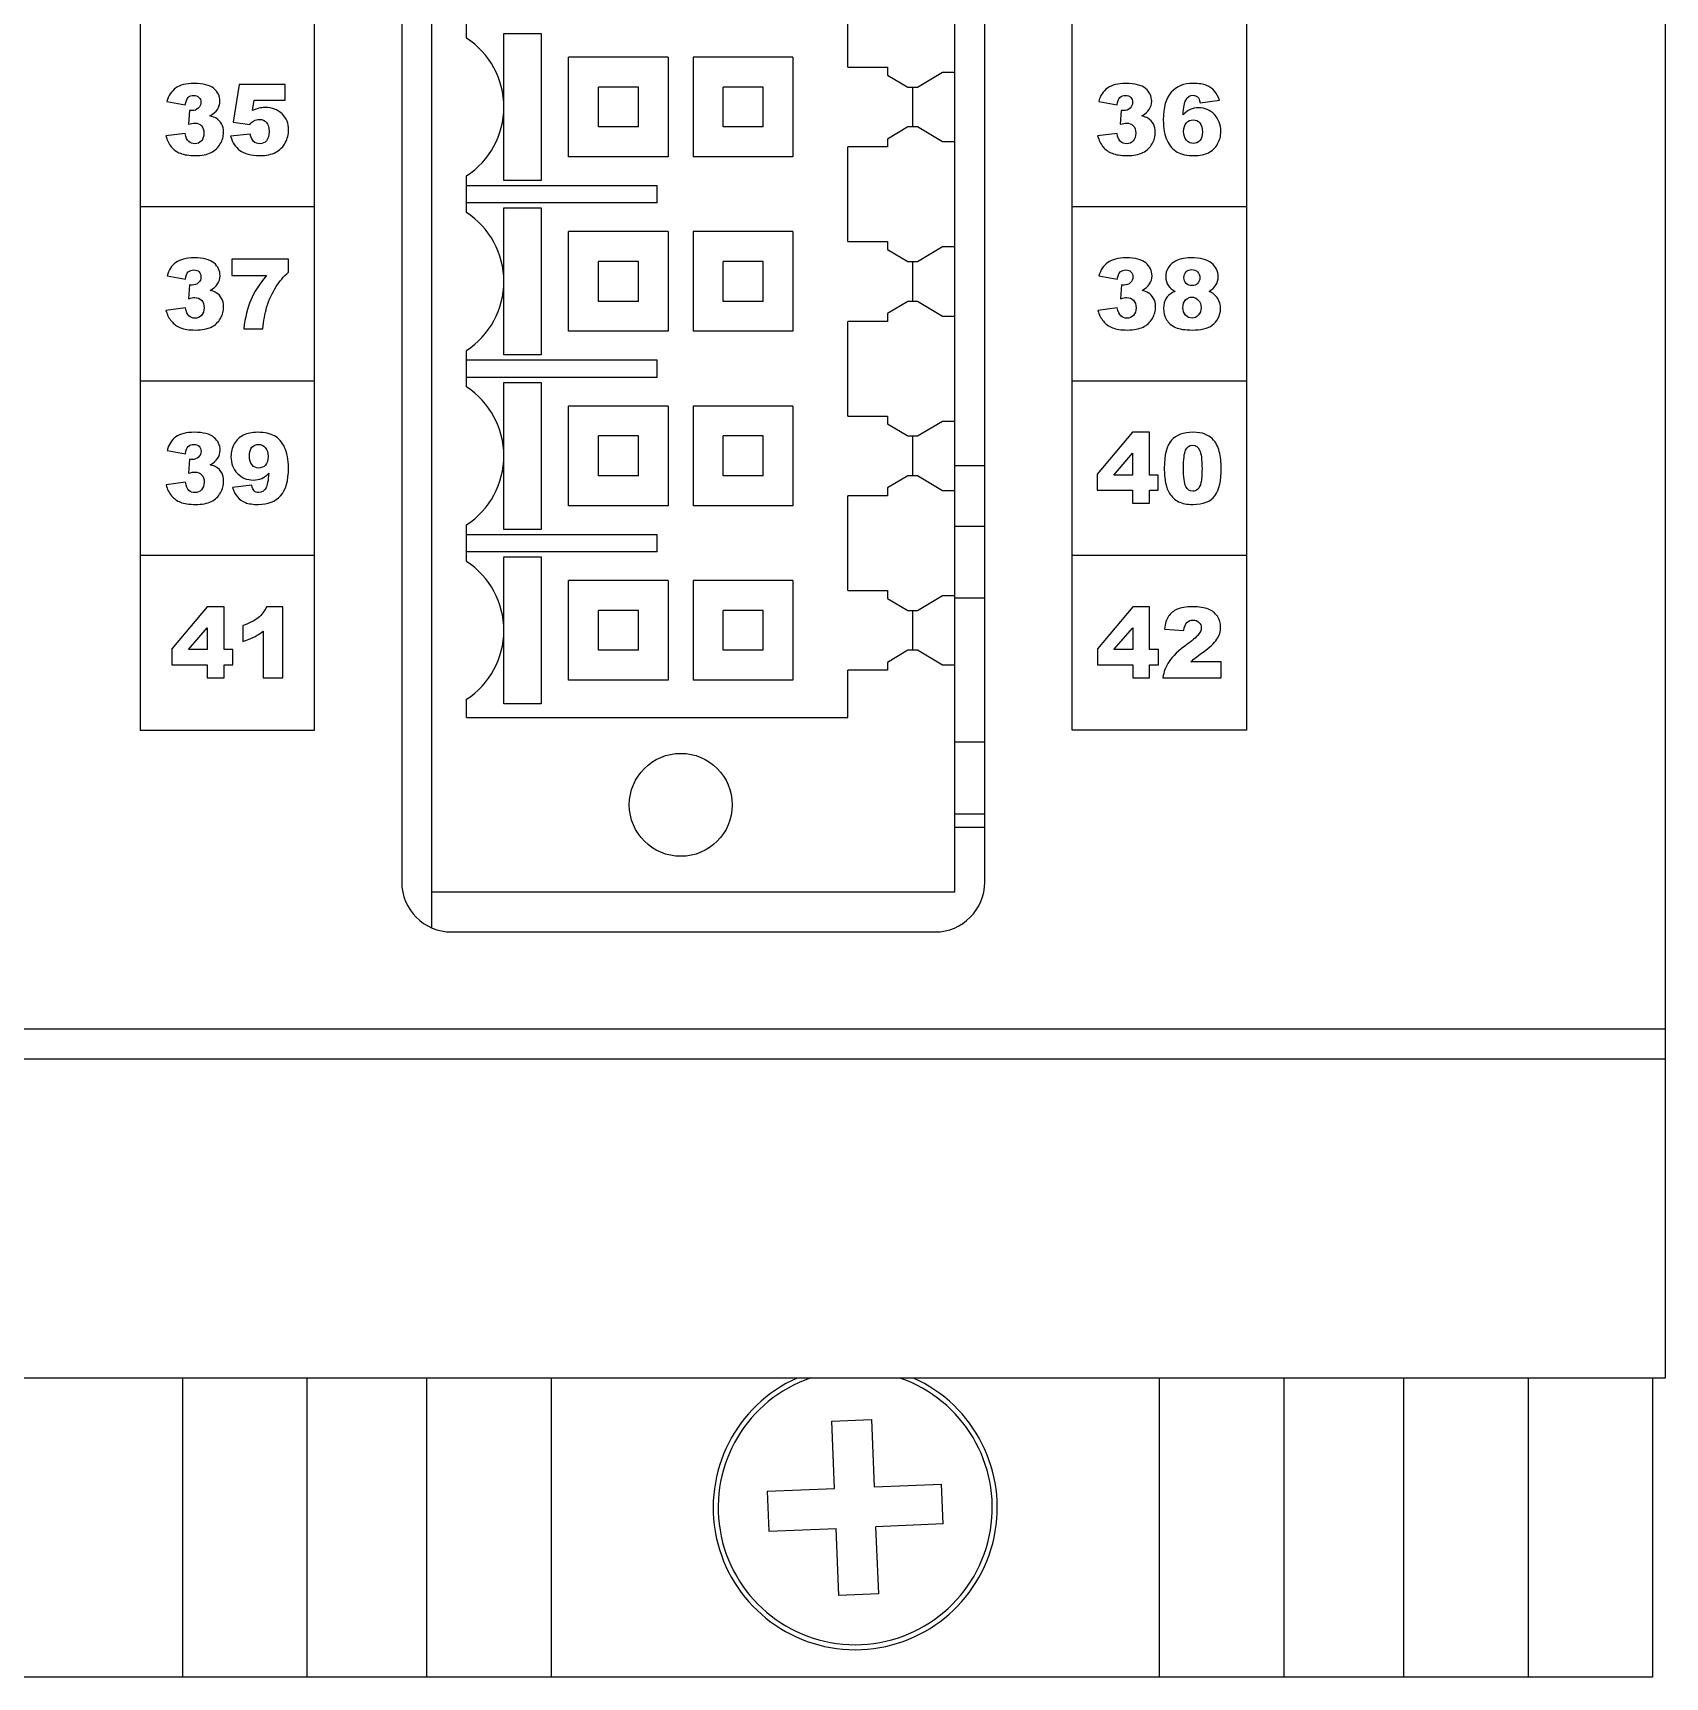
# Model space of a CAD drawing. Header units: millimetres. Extents: x 105 to 171, y 33 to 163.
# Drawn here: x 138.22 to 170.97, y 32.61 to 65.6 of the extents above; entities that cross this region are included whole.
import ezdxf

# ---------------------------------------------------------------- set-up
doc = ezdxf.new("R2010")
doc.units = ezdxf.units.MM
doc.header["$LTSCALE"] = 16.335
doc.layers.get('0').update_dxf_attribs({"linetype": 'CONTINUOUS'})

msp = doc.modelspace()

# ---------------------------------------------------------------- linework, layer by layer
at = {"linetype": 'Continuous'}
for p, q in [((146.219, 128.861), (146.219, 48.361)), ((156.719, 48.361), (156.719, 128.861)), ((145.619, 128.161), (145.619, 48.561)), ((157.319, 48.561), (157.319, 128.161)), ((140.369, 125.111), (140.369, 51.611)), ((143.869, 51.611), (143.869, 125.111)), ((159.069, 51.611), (159.069, 125.111)), ((162.569, 125.111), (162.569, 51.611)), ((170.969, 124.511), (170.969, 38.611)), ((154.569, 64.911), (154.569, 66.811)), ((146.919, 65.494), (146.919, 66.228)), ((147.669, 65.586), (148.421, 65.586)), ((147.669, 64.115), (147.669, 65.586)), ((148.421, 65.586), (148.421, 62.636)), ((150.969, 65.111), (148.969, 65.111)), ((148.969, 63.111), (148.969, 65.111)), ((150.969, 65.111), (150.969, 63.111)), ((153.469, 65.111), (151.469, 65.111)), ((151.469, 65.111), (151.469, 63.111)), ((153.469, 65.111), (153.469, 63.111)), ((154.569, 64.911), (155.37, 64.911)), ((155.37, 64.911), (155.369, 64.753)), ((155.369, 64.753), (155.772, 64.511)), ((155.969, 64.511), (156.469, 64.811)), ((156.469, 64.811), (156.719, 64.811)), ((142.361, 64.561), (142.238, 63.808)), ((143.284, 64.561), (142.361, 64.561)), ((143.284, 64.25), (143.284, 64.561)), ((150.369, 64.511), (149.569, 64.511)), ((149.569, 63.711), (149.569, 64.511)), ((150.369, 63.711), (150.369, 64.511)), ((152.869, 64.511), (152.069, 64.511)), ((152.069, 63.711), (152.069, 64.511)), ((152.869, 63.711), (152.869, 64.511)), ((155.772, 64.511), (155.969, 64.511)), ((155.869, 64.511), (155.869, 63.711)), ((140.908, 64.222), (141.276, 64.156)), ((141.36, 64.043), (141.34, 63.765)), ((142.625, 64.04), (142.659, 64.25)), ((142.659, 64.25), (143.284, 64.25)), ((147.669, 62.636), (147.669, 64.107)), ((159.604, 64.222), (159.972, 64.156)), ((160.056, 64.043), (160.036, 63.765)), ((161.639, 64.198), (162.025, 64.246)), ((142.238, 63.808), (142.569, 63.76)), ((150.369, 63.711), (149.569, 63.711)), ((152.869, 63.711), (152.069, 63.711)), ((155.772, 63.711), (155.369, 63.468)), ((155.969, 63.711), (155.772, 63.711)), ((156.469, 63.41), (155.969, 63.711)), ((141.276, 63.582), (140.887, 63.53)), ((142.58, 63.567), (142.187, 63.524)), ((155.369, 63.468), (155.37, 63.311)), ((156.719, 63.41), (156.469, 63.41)), ((159.972, 63.582), (159.583, 63.53)), ((150.969, 63.111), (148.969, 63.111)), ((153.469, 63.111), (151.469, 63.111)), ((155.37, 63.311), (154.569, 63.311)), ((154.569, 61.411), (154.569, 63.311)), ((146.919, 61.994), (146.919, 62.728)), ((146.919, 62.536), (150.744, 62.536)), ((148.421, 62.636), (147.669, 62.636)), ((150.744, 62.186), (150.744, 62.536)), ((143.869, 62.111), (140.369, 62.111)), ((150.744, 62.186), (146.919, 62.186)), ((147.669, 62.086), (148.421, 62.086)), ((147.669, 60.615), (147.669, 62.086)), ((148.421, 62.086), (148.421, 59.136)), ((162.569, 62.111), (159.069, 62.111)), ((150.969, 61.611), (148.969, 61.611)), ((148.969, 59.611), (148.969, 61.611)), ((150.969, 61.611), (150.969, 59.611)), ((153.469, 61.611), (151.469, 61.611)), ((151.469, 61.611), (151.469, 59.611)), ((153.469, 61.611), (153.469, 59.611)), ((154.569, 61.411), (155.37, 61.411)), ((155.37, 61.411), (155.369, 61.253)), ((143.348, 61.061), (142.213, 61.061)), ((142.213, 61.061), (142.213, 60.732)), ((143.348, 60.798), (143.348, 61.061)), ((155.369, 61.253), (155.772, 61.011)), ((155.969, 61.011), (156.469, 61.311)), ((156.469, 61.311), (156.719, 61.311)), ((140.911, 60.722), (141.279, 60.656)), ((142.213, 60.732), (142.904, 60.732)), ((150.369, 61.011), (149.569, 61.011)), ((149.569, 60.211), (149.569, 61.011)), ((150.369, 60.211), (150.369, 61.011)), ((152.869, 61.011), (152.069, 61.011)), ((152.069, 60.211), (152.069, 61.011)), ((152.869, 60.211), (152.869, 61.011)), ((155.772, 61.011), (155.969, 61.011)), ((155.869, 61.011), (155.869, 60.211)), ((159.61, 60.722), (159.978, 60.656)), ((141.363, 60.543), (141.343, 60.265)), ((147.669, 59.136), (147.669, 60.607)), ((160.062, 60.543), (160.042, 60.265)), ((141.279, 60.082), (140.89, 60.03)), ((150.369, 60.211), (149.569, 60.211)), ((152.869, 60.211), (152.069, 60.211)), ((155.772, 60.211), (155.369, 59.968)), ((155.969, 60.211), (155.772, 60.211)), ((156.469, 59.91), (155.969, 60.211)), ((159.978, 60.082), (159.589, 60.03)), ((155.37, 59.811), (154.569, 59.811)), ((154.569, 57.911), (154.569, 59.811)), ((155.369, 59.968), (155.37, 59.811)), ((156.719, 59.91), (156.469, 59.91)), ((142.449, 59.661), (142.836, 59.661)), ((150.969, 59.611), (148.969, 59.611)), ((153.469, 59.611), (151.469, 59.611)), ((146.919, 58.494), (146.919, 59.228)), ((148.421, 59.136), (147.669, 59.136)), ((146.919, 59.036), (150.744, 59.036)), ((150.744, 58.686), (150.744, 59.036)), ((143.869, 58.611), (140.369, 58.611)), ((150.744, 58.686), (146.919, 58.686)), ((147.669, 58.586), (148.421, 58.586)), ((147.669, 57.115), (147.669, 58.586)), ((148.421, 58.586), (148.421, 55.636)), ((162.569, 58.611), (159.069, 58.611)), ((150.969, 58.111), (148.969, 58.111)), ((148.969, 56.111), (148.969, 58.111)), ((150.969, 58.111), (150.969, 56.111)), ((153.469, 58.111), (151.469, 58.111)), ((151.469, 58.111), (151.469, 56.111)), ((153.469, 58.111), (153.469, 56.111)), ((154.569, 57.911), (155.37, 57.911)), ((155.37, 57.911), (155.369, 57.753)), ((155.369, 57.753), (155.772, 57.511)), ((155.969, 57.511), (156.469, 57.811)), ((156.469, 57.811), (156.719, 57.811)), ((150.369, 57.511), (149.569, 57.511)), ((149.569, 56.711), (149.569, 57.511)), ((150.369, 56.711), (150.369, 57.511)), ((152.869, 57.511), (152.069, 57.511)), ((152.069, 56.711), (152.069, 57.511)), ((152.869, 56.711), (152.869, 57.511)), ((155.772, 57.511), (155.969, 57.511)), ((155.869, 57.511), (155.869, 56.711)), ((160.283, 57.585), (159.575, 56.742)), ((160.623, 57.585), (160.283, 57.585)), ((160.623, 56.724), (160.623, 57.585)), ((140.912, 57.222), (141.279, 57.156)), ((147.669, 55.636), (147.669, 57.107)), ((159.908, 56.724), (160.283, 57.164)), ((160.283, 57.164), (160.283, 56.724)), ((141.363, 57.043), (141.343, 56.765)), ((157.319, 56.911), (156.719, 56.911)), ((159.575, 56.742), (159.575, 56.422)), ((141.279, 56.582), (140.891, 56.53)), ((142.611, 56.524), (142.224, 56.475)), ((150.369, 56.711), (149.569, 56.711)), ((152.869, 56.711), (152.069, 56.711)), ((155.772, 56.711), (155.369, 56.468)), ((155.369, 56.468), (155.37, 56.311)), ((155.969, 56.711), (155.772, 56.711)), ((156.469, 56.41), (155.969, 56.711)), ((156.719, 56.41), (156.469, 56.41)), ((159.575, 56.422), (160.283, 56.422)), ((160.283, 56.724), (159.908, 56.724)), ((160.283, 56.422), (160.283, 56.161)), ((160.798, 56.724), (160.623, 56.724)), ((160.623, 56.422), (160.798, 56.422)), ((160.623, 56.161), (160.623, 56.422)), ((160.798, 56.422), (160.798, 56.724)), ((150.969, 56.111), (148.969, 56.111)), ((153.469, 56.111), (151.469, 56.111)), ((155.37, 56.311), (154.569, 56.311)), ((154.569, 54.411), (154.569, 56.311)), ((160.283, 56.161), (160.623, 56.161)), ((146.919, 54.994), (146.919, 55.728)), ((146.919, 55.536), (150.744, 55.536)), ((148.421, 55.636), (147.669, 55.636)), ((150.744, 55.186), (150.744, 55.536)), ((157.319, 55.697), (156.719, 55.697)), ((143.869, 55.111), (140.369, 55.111)), ((150.744, 55.186), (146.919, 55.186)), ((162.569, 55.111), (159.069, 55.111)), ((147.669, 55.086), (148.421, 55.086)), ((147.669, 53.615), (147.669, 55.086)), ((148.421, 55.086), (148.421, 52.136)), ((150.969, 54.611), (148.969, 54.611)), ((148.969, 52.611), (148.969, 54.611)), ((150.969, 54.611), (150.969, 52.611)), ((153.469, 54.611), (151.469, 54.611)), ((151.469, 54.611), (151.469, 52.611)), ((153.469, 54.611), (153.469, 52.611)), ((154.569, 54.411), (155.37, 54.411)), ((155.37, 54.411), (155.369, 54.253)), ((155.369, 54.253), (155.772, 54.011)), ((155.969, 54.011), (156.469, 54.311)), ((156.469, 54.311), (156.719, 54.311)), ((157.319, 54.254), (156.719, 54.254)), ((141.715, 54.085), (141.006, 53.242)), ((142.054, 54.085), (141.715, 54.085)), ((142.054, 53.224), (142.054, 54.085)), ((143.232, 54.085), (142.91, 54.085)), ((143.232, 52.661), (143.232, 54.085)), ((150.369, 54.011), (149.569, 54.011)), ((149.569, 53.211), (149.569, 54.011)), ((150.369, 53.211), (150.369, 54.011)), ((152.869, 54.011), (152.069, 54.011)), ((152.069, 53.211), (152.069, 54.011)), ((152.869, 53.211), (152.869, 54.011)), ((155.772, 54.011), (155.969, 54.011)), ((155.869, 54.011), (155.869, 53.211)), ((160.286, 54.085), (159.578, 53.242)), ((160.625, 54.085), (160.286, 54.085)), ((160.625, 53.224), (160.625, 54.085)), ((141.339, 53.224), (141.715, 53.664)), ((141.715, 53.664), (141.715, 53.224)), ((142.43, 53.709), (142.43, 53.39)), ((142.839, 53.594), (142.839, 52.661)), ((147.669, 52.136), (147.669, 53.607)), ((159.911, 53.224), (160.286, 53.664)), ((160.286, 53.664), (160.286, 53.224)), ((160.922, 53.638), (161.312, 53.606)), ((141.006, 53.242), (141.006, 52.922)), ((141.715, 53.224), (141.339, 53.224)), ((142.23, 53.224), (142.054, 53.224)), ((142.23, 52.922), (142.23, 53.224)), ((150.369, 53.211), (149.569, 53.211)), ((152.869, 53.211), (152.069, 53.211)), ((155.772, 53.211), (155.369, 52.968)), ((155.969, 53.211), (155.772, 53.211)), ((156.469, 52.91), (155.969, 53.211)), ((159.578, 53.242), (159.578, 52.922)), ((160.286, 53.224), (159.911, 53.224)), ((160.801, 53.224), (160.625, 53.224)), ((160.801, 52.922), (160.801, 53.224)), ((141.006, 52.922), (141.715, 52.922)), ((141.715, 52.922), (141.715, 52.661)), ((142.054, 52.922), (142.23, 52.922)), ((142.054, 52.661), (142.054, 52.922)), ((155.37, 52.811), (154.569, 52.811)), ((154.569, 51.861), (154.569, 52.811)), ((155.369, 52.968), (155.37, 52.811)), ((156.719, 52.91), (156.469, 52.91)), ((159.578, 52.922), (160.286, 52.922)), ((160.286, 52.922), (160.286, 52.661)), ((160.625, 52.922), (160.801, 52.922)), ((160.625, 52.661), (160.625, 52.922)), ((162.061, 52.978), (161.453, 52.978)), ((162.061, 52.661), (162.061, 52.978)), ((141.715, 52.661), (142.054, 52.661)), ((142.839, 52.661), (143.232, 52.661)), ((150.969, 52.611), (148.969, 52.611)), ((153.469, 52.611), (151.469, 52.611)), ((160.286, 52.661), (160.625, 52.661)), ((160.894, 52.661), (162.061, 52.661)), ((146.919, 51.861), (146.919, 52.228)), ((148.421, 52.136), (147.669, 52.136)), ((146.919, 51.861), (154.569, 51.861)), ((140.369, 51.611), (143.869, 51.611)), ((162.569, 51.611), (159.069, 51.611)), ((157.319, 51.367), (156.719, 51.367)), ((157.319, 49.924), (156.719, 49.924)), ((157.319, 49.654), (156.719, 49.654)), ((156.719, 48.361), (146.219, 48.361)), ((146.219, 48.361), (146.219, 47.645)), ((146.619, 47.561), (156.319, 47.561)), ((170.969, 45.611), (105.469, 45.611)), ((170.969, 45.011), (105.469, 45.011)), ((170.969, 38.611), (105.469, 38.611)), ((141.219, 38.611), (141.219, 32.611)), ((143.719, 38.611), (143.719, 32.611)), ((146.119, 38.611), (146.119, 32.611)), ((148.619, 38.611), (148.619, 32.611)), ((160.819, 38.611), (160.819, 32.611)), ((163.319, 38.611), (163.319, 32.611)), ((165.719, 38.611), (165.719, 32.611)), ((168.219, 38.611), (168.219, 32.611)), ((170.719, 38.611), (170.719, 32.611)), ((154.247, 37.743), (155.046, 37.776)), ((154.303, 36.394), (154.247, 37.743)), ((155.046, 37.776), (155.102, 36.427)), ((152.954, 36.338), (154.303, 36.394)), ((152.954, 36.338), (152.987, 35.539)), ((155.102, 36.427), (156.451, 36.483)), ((156.484, 35.683), (156.451, 36.483)), ((156.484, 35.683), (155.135, 35.628)), ((155.191, 34.279), (155.135, 35.628)), ((152.987, 35.539), (154.336, 35.594)), ((154.392, 34.246), (154.336, 35.594)), ((155.191, 34.279), (154.392, 34.246)), ((170.719, 32.611), (105.719, 32.611))]:
    msp.add_line(p, q, dxfattribs=at)
msp.add_circle((151.219, 50.111), 1.033, dxfattribs=at)
for centre, radius, start, end in [((146.019, 64.111), 1.65, 303.0557, 56.9443), ((146.019, 60.611), 1.65, 303.0557, 56.9443), ((161.485, 60.708), 1.071, 270.0061, 282.0044), ((146.019, 57.111), 1.65, 303.0557, 56.9443), ((146.019, 53.611), 1.65, 303.0557, 56.9443), ((146.619, 48.561), 1, 180, 270), ((156.319, 48.561), 1, 270, 360), ((154.719, 36.011), 2.85, 114.1775, 65.8225), ((154.719, 36.011), 2.75, 108.9543, 71.0126)]:
    msp.add_arc(centre, radius, start, end, dxfattribs=at)
for points in [[(141.084, 64.491), (140.997, 64.428), (140.939, 64.338), (140.908, 64.222)], [(141.454, 64.585), (141.294, 64.585), (141.171, 64.553), (141.084, 64.491)], [(141.334, 64.301), (141.363, 64.329), (141.4, 64.343), (141.446, 64.343)], [(141.446, 64.343), (141.49, 64.343), (141.525, 64.33), (141.551, 64.304)], [(141.849, 64.482), (141.768, 64.55), (141.636, 64.585), (141.454, 64.585)], [(141.972, 64.225), (141.972, 64.329), (141.931, 64.414), (141.849, 64.482)], [(159.78, 64.491), (159.693, 64.428), (159.635, 64.338), (159.604, 64.222)], [(160.15, 64.585), (159.99, 64.585), (159.867, 64.553), (159.78, 64.491)], [(160.03, 64.301), (160.059, 64.329), (160.096, 64.343), (160.142, 64.343)], [(160.142, 64.343), (160.186, 64.343), (160.221, 64.33), (160.247, 64.304)], [(160.546, 64.482), (160.464, 64.55), (160.332, 64.585), (160.15, 64.585)], [(160.668, 64.225), (160.668, 64.329), (160.627, 64.414), (160.546, 64.482)], [(161.061, 64.408), (160.954, 64.29), (160.901, 64.105), (160.901, 63.853)], [(161.503, 64.585), (161.314, 64.585), (161.167, 64.525), (161.061, 64.408)], [(161.352, 64.251), (161.386, 64.313), (161.436, 64.346), (161.499, 64.346)], [(161.499, 64.346), (161.534, 64.346), (161.563, 64.334), (161.587, 64.312)], [(161.767, 64.545), (161.702, 64.571), (161.614, 64.585), (161.503, 64.585)], [(161.928, 64.432), (161.885, 64.482), (161.832, 64.52), (161.767, 64.545)], [(162.025, 64.246), (162.002, 64.32), (161.97, 64.383), (161.928, 64.432)], [(141.276, 64.156), (141.286, 64.225), (141.306, 64.273), (141.334, 64.301)], [(141.411, 64.038), (141.398, 64.038), (141.381, 64.039), (141.36, 64.043)], [(141.538, 64.087), (141.503, 64.055), (141.461, 64.038), (141.411, 64.038)], [(141.589, 64.203), (141.589, 64.158), (141.572, 64.119), (141.538, 64.087)], [(141.551, 64.304), (141.576, 64.279), (141.589, 64.245), (141.589, 64.203)], [(141.773, 63.932), (141.839, 63.969), (141.889, 64.012), (141.922, 64.061)], [(141.922, 64.061), (141.955, 64.11), (141.972, 64.164), (141.972, 64.225)], [(142.753, 64.086), (142.711, 64.076), (142.668, 64.06), (142.625, 64.04)], [(142.879, 64.101), (142.837, 64.101), (142.795, 64.096), (142.753, 64.086)], [(143.22, 63.974), (143.132, 64.058), (143.019, 64.101), (142.879, 64.101)], [(159.972, 64.156), (159.982, 64.225), (160.002, 64.273), (160.03, 64.301)], [(160.107, 64.038), (160.094, 64.038), (160.077, 64.039), (160.056, 64.043)], [(160.234, 64.087), (160.199, 64.055), (160.157, 64.038), (160.107, 64.038)], [(160.285, 64.203), (160.285, 64.158), (160.268, 64.119), (160.234, 64.087)], [(160.247, 64.304), (160.272, 64.279), (160.285, 64.245), (160.285, 64.203)], [(160.469, 63.932), (160.536, 63.969), (160.585, 64.012), (160.619, 64.061)], [(160.619, 64.061), (160.651, 64.11), (160.668, 64.164), (160.668, 64.225)], [(161.296, 63.956), (161.307, 64.106), (161.326, 64.204), (161.352, 64.251)], [(161.439, 64.06), (161.389, 64.037), (161.342, 64.003), (161.296, 63.956)], [(161.609, 64.095), (161.544, 64.095), (161.488, 64.083), (161.439, 64.06)], [(161.587, 64.312), (161.611, 64.289), (161.628, 64.251), (161.639, 64.198)], [(161.925, 63.961), (161.839, 64.05), (161.733, 64.095), (161.609, 64.095)], [(141.34, 63.765), (141.393, 63.78), (141.435, 63.788), (141.466, 63.788)], [(141.466, 63.788), (141.523, 63.788), (141.568, 63.77), (141.601, 63.734)], [(141.601, 63.734), (141.635, 63.698), (141.652, 63.649), (141.652, 63.584)], [(141.897, 63.885), (141.868, 63.903), (141.826, 63.919), (141.773, 63.932)], [(142.005, 63.772), (141.979, 63.819), (141.943, 63.857), (141.897, 63.885)], [(142.044, 63.605), (142.044, 63.67), (142.03, 63.725), (142.005, 63.772)], [(142.569, 63.76), (142.6, 63.795), (142.628, 63.82), (142.655, 63.833)], [(142.655, 63.833), (142.689, 63.851), (142.726, 63.861), (142.764, 63.861)], [(142.764, 63.861), (142.823, 63.861), (142.87, 63.841), (142.906, 63.802)], [(142.906, 63.802), (142.941, 63.763), (142.96, 63.702), (142.96, 63.619)], [(143.351, 63.654), (143.351, 63.782), (143.307, 63.889), (143.22, 63.974)], [(160.036, 63.765), (160.09, 63.78), (160.132, 63.788), (160.162, 63.788)], [(160.162, 63.788), (160.22, 63.788), (160.264, 63.77), (160.298, 63.734)], [(160.298, 63.734), (160.331, 63.698), (160.348, 63.649), (160.348, 63.584)], [(160.593, 63.885), (160.564, 63.903), (160.522, 63.919), (160.469, 63.932)], [(160.701, 63.772), (160.675, 63.819), (160.639, 63.857), (160.593, 63.885)], [(160.74, 63.605), (160.74, 63.67), (160.727, 63.725), (160.701, 63.772)], [(160.901, 63.853), (160.901, 63.68), (160.926, 63.542), (160.977, 63.437)], [(161.309, 63.622), (161.309, 63.696), (161.327, 63.754), (161.364, 63.794)], [(161.364, 63.794), (161.4, 63.834), (161.446, 63.854), (161.5, 63.854)], [(161.5, 63.854), (161.553, 63.854), (161.597, 63.833), (161.632, 63.792)], [(161.632, 63.792), (161.668, 63.75), (161.686, 63.69), (161.686, 63.611)], [(162.055, 63.622), (162.055, 63.759), (162.011, 63.871), (161.925, 63.961)], [(140.887, 63.53), (140.912, 63.442), (140.948, 63.37), (140.996, 63.313)], [(141.347, 63.419), (141.314, 63.449), (141.291, 63.504), (141.276, 63.582)], [(141.47, 63.374), (141.42, 63.374), (141.379, 63.388), (141.347, 63.419)], [(141.6, 63.431), (141.565, 63.393), (141.521, 63.374), (141.47, 63.374)], [(141.652, 63.584), (141.652, 63.52), (141.634, 63.469), (141.6, 63.431)], [(141.795, 63.197), (141.876, 63.237), (141.937, 63.295), (141.979, 63.37)], [(141.979, 63.37), (142.022, 63.444), (142.044, 63.523), (142.044, 63.605)], [(142.187, 63.524), (142.206, 63.458), (142.23, 63.403), (142.259, 63.359)], [(142.259, 63.359), (142.287, 63.315), (142.325, 63.275), (142.37, 63.241)], [(142.647, 63.422), (142.612, 63.455), (142.59, 63.504), (142.58, 63.567)], [(142.772, 63.374), (142.724, 63.374), (142.682, 63.39), (142.647, 63.422)], [(142.906, 63.435), (142.871, 63.394), (142.826, 63.374), (142.772, 63.374)], [(142.96, 63.619), (142.96, 63.537), (142.941, 63.476), (142.906, 63.435)], [(143.092, 63.203), (143.174, 63.247), (143.238, 63.31), (143.284, 63.394)], [(143.284, 63.394), (143.328, 63.477), (143.351, 63.564), (143.351, 63.654)], [(159.583, 63.53), (159.608, 63.442), (159.645, 63.37), (159.692, 63.313)], [(160.043, 63.419), (160.01, 63.449), (159.987, 63.504), (159.972, 63.582)], [(160.166, 63.374), (160.116, 63.374), (160.075, 63.388), (160.043, 63.419)], [(160.296, 63.431), (160.262, 63.393), (160.218, 63.374), (160.166, 63.374)], [(160.348, 63.584), (160.348, 63.52), (160.33, 63.469), (160.296, 63.431)], [(160.491, 63.197), (160.572, 63.237), (160.633, 63.295), (160.676, 63.37)], [(160.676, 63.37), (160.718, 63.444), (160.74, 63.523), (160.74, 63.605)], [(160.977, 63.437), (161.027, 63.332), (161.095, 63.256), (161.18, 63.208)], [(161.366, 63.443), (161.328, 63.486), (161.309, 63.546), (161.309, 63.622)], [(161.507, 63.379), (161.451, 63.379), (161.405, 63.4), (161.366, 63.443)], [(161.635, 63.437), (161.6, 63.398), (161.557, 63.379), (161.507, 63.379)], [(161.686, 63.611), (161.686, 63.534), (161.669, 63.476), (161.635, 63.437)], [(161.807, 63.195), (161.885, 63.234), (161.945, 63.292), (161.989, 63.369)], [(161.989, 63.369), (162.033, 63.445), (162.055, 63.529), (162.055, 63.622)], [(140.996, 63.313), (141.044, 63.255), (141.104, 63.211), (141.178, 63.182)], [(141.178, 63.182), (141.251, 63.152), (141.351, 63.137), (141.479, 63.137)], [(141.479, 63.137), (141.609, 63.137), (141.715, 63.158), (141.795, 63.197)], [(142.37, 63.241), (142.416, 63.207), (142.473, 63.18), (142.539, 63.163)], [(142.539, 63.163), (142.604, 63.146), (142.684, 63.137), (142.776, 63.137)], [(142.776, 63.137), (142.904, 63.137), (143.01, 63.159), (143.092, 63.203)], [(159.692, 63.313), (159.74, 63.255), (159.8, 63.211), (159.874, 63.182)], [(159.874, 63.182), (159.947, 63.152), (160.048, 63.137), (160.176, 63.137)], [(160.176, 63.137), (160.305, 63.137), (160.411, 63.158), (160.491, 63.197)], [(161.18, 63.208), (161.264, 63.161), (161.377, 63.137), (161.517, 63.137)], [(161.517, 63.137), (161.634, 63.137), (161.73, 63.157), (161.807, 63.195)], [(141.456, 61.085), (141.297, 61.085), (141.174, 61.053), (141.087, 60.991)], [(141.852, 60.982), (141.771, 61.05), (141.639, 61.085), (141.456, 61.085)], [(160.156, 61.085), (159.996, 61.085), (159.873, 61.053), (159.786, 60.991)], [(160.551, 60.982), (160.47, 61.05), (160.338, 61.085), (160.156, 61.085)], [(161.454, 61.085), (161.313, 61.085), (161.199, 61.056), (161.113, 60.998)], [(161.869, 60.977), (161.779, 61.048), (161.641, 61.085), (161.454, 61.085)], [(141.087, 60.991), (141, 60.928), (140.942, 60.838), (140.911, 60.722)], [(141.279, 60.656), (141.288, 60.725), (141.308, 60.773), (141.337, 60.801)], [(141.337, 60.801), (141.366, 60.829), (141.403, 60.843), (141.449, 60.843)], [(141.449, 60.843), (141.493, 60.843), (141.528, 60.83), (141.553, 60.804)], [(141.592, 60.703), (141.592, 60.658), (141.575, 60.619), (141.541, 60.587)], [(141.553, 60.804), (141.579, 60.779), (141.592, 60.745), (141.592, 60.703)], [(141.975, 60.725), (141.975, 60.829), (141.934, 60.914), (141.852, 60.982)], [(141.925, 60.561), (141.958, 60.61), (141.975, 60.664), (141.975, 60.725)], [(142.904, 60.732), (142.762, 60.556), (142.658, 60.39), (142.592, 60.236)], [(143.101, 60.509), (143.167, 60.612), (143.249, 60.708), (143.348, 60.798)], [(159.786, 60.991), (159.699, 60.928), (159.641, 60.838), (159.61, 60.722)], [(159.978, 60.656), (159.987, 60.725), (160.007, 60.773), (160.036, 60.801)], [(160.036, 60.801), (160.065, 60.829), (160.102, 60.843), (160.148, 60.843)], [(160.148, 60.843), (160.192, 60.843), (160.227, 60.83), (160.252, 60.804)], [(160.291, 60.703), (160.291, 60.658), (160.274, 60.619), (160.24, 60.587)], [(160.252, 60.804), (160.278, 60.779), (160.291, 60.745), (160.291, 60.703)], [(160.674, 60.725), (160.674, 60.829), (160.633, 60.914), (160.551, 60.982)], [(160.624, 60.561), (160.657, 60.61), (160.674, 60.664), (160.674, 60.725)], [(161.113, 60.998), (161.003, 60.924), (160.948, 60.828), (160.948, 60.711)], [(160.948, 60.711), (160.948, 60.64), (160.967, 60.577), (161.005, 60.522)], [(161.314, 60.688), (161.314, 60.735), (161.328, 60.773), (161.358, 60.803)], [(161.358, 60.803), (161.387, 60.832), (161.426, 60.848), (161.473, 60.848)], [(161.473, 60.848), (161.519, 60.848), (161.557, 60.832), (161.588, 60.802)], [(161.588, 60.802), (161.618, 60.771), (161.633, 60.732), (161.633, 60.684)], [(162.003, 60.708), (162.003, 60.816), (161.959, 60.906), (161.869, 60.977)], [(161.95, 60.532), (161.985, 60.586), (162.003, 60.645), (162.003, 60.708)], [(141.414, 60.538), (141.401, 60.538), (141.384, 60.539), (141.363, 60.543)], [(141.541, 60.587), (141.506, 60.555), (141.464, 60.538), (141.414, 60.538)], [(141.775, 60.432), (141.842, 60.469), (141.892, 60.512), (141.925, 60.561)], [(141.899, 60.385), (141.871, 60.403), (141.829, 60.419), (141.775, 60.432)], [(142.007, 60.272), (141.982, 60.319), (141.945, 60.357), (141.899, 60.385)], [(142.91, 60.088), (142.957, 60.242), (143.021, 60.383), (143.101, 60.509)], [(160.113, 60.538), (160.1, 60.538), (160.083, 60.539), (160.062, 60.543)], [(160.24, 60.587), (160.205, 60.555), (160.163, 60.538), (160.113, 60.538)], [(160.474, 60.432), (160.541, 60.469), (160.591, 60.512), (160.624, 60.561)], [(160.598, 60.385), (160.57, 60.403), (160.528, 60.419), (160.474, 60.432)], [(160.707, 60.272), (160.681, 60.319), (160.644, 60.357), (160.598, 60.385)], [(161.139, 60.413), (161.059, 60.382), (161.001, 60.338), (160.962, 60.28)], [(161.005, 60.522), (161.033, 60.482), (161.078, 60.446), (161.139, 60.413)], [(161.359, 60.571), (161.328, 60.6), (161.314, 60.64), (161.314, 60.688)], [(161.48, 60.527), (161.429, 60.527), (161.389, 60.541), (161.359, 60.571)], [(161.59, 60.571), (161.561, 60.541), (161.524, 60.527), (161.48, 60.527)], [(161.633, 60.684), (161.633, 60.638), (161.619, 60.599), (161.59, 60.571)], [(161.824, 60.413), (161.881, 60.451), (161.923, 60.491), (161.95, 60.532)], [(161.993, 60.269), (161.956, 60.328), (161.899, 60.377), (161.824, 60.413)], [(141.35, 59.919), (141.317, 59.949), (141.294, 60.004), (141.279, 60.082)], [(141.343, 60.265), (141.396, 60.28), (141.438, 60.288), (141.469, 60.288)], [(141.469, 60.288), (141.526, 60.288), (141.571, 60.27), (141.604, 60.234)], [(141.655, 60.084), (141.655, 60.02), (141.637, 59.969), (141.603, 59.931)], [(141.604, 60.234), (141.638, 60.198), (141.655, 60.149), (141.655, 60.084)], [(141.982, 59.87), (142.025, 59.944), (142.047, 60.023), (142.047, 60.105)], [(142.047, 60.105), (142.047, 60.17), (142.033, 60.225), (142.007, 60.272)], [(142.592, 60.236), (142.527, 60.081), (142.479, 59.889), (142.449, 59.661)], [(142.836, 59.661), (142.849, 59.825), (142.874, 59.967), (142.91, 60.088)], [(160.049, 59.919), (160.016, 59.949), (159.993, 60.004), (159.978, 60.082)], [(160.042, 60.265), (160.095, 60.28), (160.137, 60.288), (160.168, 60.288)], [(160.168, 60.288), (160.225, 60.288), (160.27, 60.27), (160.303, 60.234)], [(160.354, 60.084), (160.354, 60.02), (160.336, 59.969), (160.302, 59.931)], [(160.303, 60.234), (160.337, 60.198), (160.354, 60.149), (160.354, 60.084)], [(160.681, 59.87), (160.724, 59.944), (160.746, 60.023), (160.746, 60.105)], [(160.746, 60.105), (160.746, 60.17), (160.732, 60.225), (160.707, 60.272)], [(160.962, 60.28), (160.924, 60.223), (160.905, 60.154), (160.905, 60.072)], [(160.905, 60.072), (160.905, 59.988), (160.925, 59.912), (160.966, 59.844)], [(161.293, 60.086), (161.293, 60.151), (161.31, 60.202), (161.346, 60.24)], [(161.349, 59.934), (161.311, 59.973), (161.293, 60.024), (161.293, 60.086)], [(161.346, 60.24), (161.383, 60.279), (161.425, 60.298), (161.473, 60.298)], [(161.473, 60.298), (161.522, 60.298), (161.565, 60.278), (161.602, 60.238)], [(161.602, 60.238), (161.64, 60.198), (161.659, 60.148), (161.659, 60.087)], [(161.659, 60.087), (161.659, 60.025), (161.64, 59.975), (161.603, 59.935)], [(162.049, 60.07), (162.049, 60.143), (162.03, 60.209), (161.993, 60.269)], [(162.001, 59.874), (162.033, 59.935), (162.049, 60), (162.049, 60.07)], [(140.89, 60.03), (140.915, 59.942), (140.951, 59.87), (140.999, 59.813)], [(140.999, 59.813), (141.047, 59.755), (141.107, 59.711), (141.18, 59.682)], [(141.473, 59.874), (141.423, 59.874), (141.382, 59.888), (141.35, 59.919)], [(141.603, 59.931), (141.568, 59.893), (141.524, 59.874), (141.473, 59.874)], [(141.798, 59.697), (141.879, 59.737), (141.94, 59.795), (141.982, 59.87)], [(159.589, 60.03), (159.614, 59.942), (159.65, 59.87), (159.698, 59.813)], [(159.698, 59.813), (159.746, 59.755), (159.806, 59.711), (159.88, 59.682)], [(160.172, 59.874), (160.122, 59.874), (160.081, 59.888), (160.049, 59.919)], [(160.302, 59.931), (160.267, 59.893), (160.223, 59.874), (160.172, 59.874)], [(160.497, 59.697), (160.578, 59.737), (160.639, 59.795), (160.681, 59.87)], [(160.966, 59.844), (161.006, 59.775), (161.067, 59.724), (161.145, 59.689)], [(161.478, 59.876), (161.429, 59.876), (161.386, 59.895), (161.349, 59.934)], [(161.603, 59.935), (161.566, 59.895), (161.524, 59.876), (161.478, 59.876)], [(161.707, 59.66), (161.777, 59.675), (161.835, 59.7), (161.882, 59.733)], [(161.882, 59.733), (161.929, 59.766), (161.968, 59.813), (162.001, 59.874)], [(141.18, 59.682), (141.254, 59.652), (141.354, 59.637), (141.482, 59.637)], [(141.482, 59.637), (141.612, 59.637), (141.718, 59.658), (141.798, 59.697)], [(159.88, 59.682), (159.953, 59.652), (160.053, 59.637), (160.181, 59.637)], [(160.181, 59.637), (160.311, 59.637), (160.417, 59.658), (160.497, 59.697)], [(161.145, 59.689), (161.223, 59.655), (161.336, 59.637), (161.485, 59.637)], [(141.088, 57.491), (141, 57.428), (140.942, 57.338), (140.912, 57.222)], [(141.457, 57.585), (141.297, 57.585), (141.174, 57.553), (141.088, 57.491)], [(141.853, 57.482), (141.771, 57.55), (141.639, 57.585), (141.457, 57.585)], [(141.976, 57.225), (141.976, 57.329), (141.934, 57.414), (141.853, 57.482)], [(142.441, 57.526), (142.364, 57.486), (142.304, 57.429), (142.26, 57.353)], [(142.732, 57.585), (142.615, 57.585), (142.518, 57.565), (142.441, 57.526)], [(143.069, 57.512), (142.984, 57.56), (142.871, 57.585), (142.732, 57.585)], [(143.271, 57.283), (143.221, 57.388), (143.153, 57.464), (143.069, 57.512)], [(161.063, 57.425), (160.967, 57.318), (160.92, 57.132), (160.92, 56.866)], [(161.501, 57.585), (161.304, 57.585), (161.158, 57.531), (161.063, 57.425)], [(161.733, 57.549), (161.672, 57.572), (161.595, 57.585), (161.501, 57.585)], [(161.881, 57.459), (161.843, 57.496), (161.793, 57.526), (161.733, 57.549)], [(161.971, 57.341), (161.949, 57.382), (161.919, 57.421), (161.881, 57.459)], [(141.279, 57.156), (141.289, 57.225), (141.309, 57.273), (141.338, 57.301)], [(141.338, 57.301), (141.366, 57.329), (141.403, 57.343), (141.449, 57.343)], [(141.541, 57.087), (141.507, 57.055), (141.465, 57.038), (141.414, 57.038)], [(141.449, 57.343), (141.493, 57.343), (141.529, 57.33), (141.554, 57.304)], [(141.593, 57.203), (141.593, 57.158), (141.575, 57.119), (141.541, 57.087)], [(141.554, 57.304), (141.579, 57.279), (141.593, 57.245), (141.593, 57.203)], [(141.926, 57.061), (141.958, 57.11), (141.976, 57.164), (141.976, 57.225)], [(142.26, 57.353), (142.216, 57.276), (142.194, 57.191), (142.194, 57.098)], [(142.194, 57.098), (142.194, 56.962), (142.237, 56.849), (142.323, 56.76)], [(142.564, 57.109), (142.564, 57.186), (142.58, 57.245), (142.615, 57.284)], [(142.616, 56.929), (142.581, 56.971), (142.564, 57.031), (142.564, 57.109)], [(142.615, 57.284), (142.649, 57.322), (142.692, 57.342), (142.743, 57.342)], [(142.743, 57.342), (142.798, 57.342), (142.845, 57.32), (142.883, 57.277)], [(142.883, 57.277), (142.921, 57.234), (142.94, 57.175), (142.94, 57.099)], [(142.94, 57.099), (142.94, 57.025), (142.922, 56.968), (142.886, 56.928)], [(143.348, 56.868), (143.348, 57.04), (143.322, 57.178), (143.271, 57.283)], [(161.305, 56.865), (161.305, 57.041), (161.32, 57.162), (161.348, 57.227)], [(161.348, 57.227), (161.377, 57.292), (161.423, 57.326), (161.488, 57.326)], [(161.488, 57.326), (161.551, 57.326), (161.598, 57.293), (161.629, 57.229)], [(161.629, 57.229), (161.661, 57.165), (161.677, 57.04), (161.677, 56.855)], [(162.024, 57.198), (162.011, 57.252), (161.993, 57.3), (161.971, 57.341)], [(162.064, 56.871), (162.064, 56.984), (162.05, 57.093), (162.024, 57.198)], [(141.343, 56.765), (141.397, 56.78), (141.439, 56.788), (141.469, 56.788)], [(141.414, 57.038), (141.402, 57.038), (141.384, 57.039), (141.363, 57.043)], [(141.469, 56.788), (141.527, 56.788), (141.572, 56.77), (141.605, 56.734)], [(141.776, 56.932), (141.843, 56.969), (141.892, 57.012), (141.926, 57.061)], [(141.9, 56.885), (141.871, 56.903), (141.829, 56.919), (141.776, 56.932)], [(142.008, 56.772), (141.982, 56.819), (141.946, 56.857), (141.9, 56.885)], [(142.047, 56.605), (142.047, 56.67), (142.034, 56.725), (142.008, 56.772)], [(142.323, 56.76), (142.409, 56.671), (142.515, 56.627), (142.641, 56.627)], [(142.749, 56.867), (142.696, 56.867), (142.652, 56.887), (142.616, 56.929)], [(142.886, 56.928), (142.849, 56.887), (142.803, 56.867), (142.749, 56.867)], [(142.811, 56.66), (142.86, 56.682), (142.908, 56.717), (142.954, 56.765)], [(142.954, 56.765), (142.941, 56.614), (142.922, 56.516), (142.897, 56.47)], [(143.188, 56.313), (143.294, 56.43), (143.348, 56.615), (143.348, 56.868)], [(160.92, 56.866), (160.92, 56.758), (160.928, 56.659), (160.947, 56.569)], [(161.352, 56.5), (161.321, 56.565), (161.305, 56.687), (161.305, 56.865)], [(161.677, 56.855), (161.677, 56.728), (161.669, 56.634), (161.656, 56.575)], [(161.935, 56.313), (162.021, 56.431), (162.064, 56.617), (162.064, 56.871)], [(140.891, 56.53), (140.915, 56.442), (140.952, 56.37), (141, 56.313)], [(141.35, 56.419), (141.318, 56.449), (141.295, 56.504), (141.279, 56.582)], [(141.473, 56.374), (141.424, 56.374), (141.382, 56.388), (141.35, 56.419)], [(141.603, 56.431), (141.569, 56.393), (141.525, 56.374), (141.473, 56.374)], [(141.656, 56.584), (141.656, 56.52), (141.637, 56.469), (141.603, 56.431)], [(141.605, 56.734), (141.638, 56.698), (141.656, 56.649), (141.656, 56.584)], [(141.983, 56.37), (142.025, 56.444), (142.047, 56.523), (142.047, 56.605)], [(142.224, 56.475), (142.247, 56.4), (142.279, 56.338), (142.322, 56.288)], [(142.662, 56.408), (142.637, 56.431), (142.62, 56.469), (142.611, 56.524)], [(142.641, 56.627), (142.705, 56.627), (142.761, 56.637), (142.811, 56.66)], [(142.897, 56.47), (142.862, 56.407), (142.813, 56.376), (142.751, 56.376)], [(160.947, 56.569), (160.966, 56.48), (160.992, 56.41), (161.026, 56.358)], [(161.49, 56.402), (161.429, 56.402), (161.384, 56.435), (161.352, 56.5)], [(161.592, 56.443), (161.563, 56.416), (161.529, 56.402), (161.49, 56.402)], [(161.656, 56.575), (161.642, 56.515), (161.62, 56.471), (161.592, 56.443)], [(141, 56.313), (141.047, 56.255), (141.107, 56.211), (141.181, 56.182)], [(141.181, 56.182), (141.254, 56.152), (141.355, 56.137), (141.483, 56.137)], [(141.483, 56.137), (141.613, 56.137), (141.719, 56.158), (141.799, 56.197)], [(141.799, 56.197), (141.879, 56.237), (141.94, 56.295), (141.983, 56.37)], [(142.322, 56.288), (142.364, 56.239), (142.418, 56.201), (142.483, 56.175)], [(142.483, 56.175), (142.547, 56.15), (142.634, 56.137), (142.746, 56.137)], [(142.751, 56.376), (142.716, 56.376), (142.686, 56.386), (142.662, 56.408)], [(142.746, 56.137), (142.934, 56.137), (143.081, 56.195), (143.188, 56.313)], [(161.026, 56.358), (161.072, 56.286), (161.132, 56.23), (161.205, 56.193)], [(161.205, 56.193), (161.278, 56.156), (161.372, 56.137), (161.491, 56.137)], [(161.491, 56.137), (161.701, 56.137), (161.849, 56.195), (161.935, 56.313)], [(142.739, 53.863), (142.665, 53.803), (142.562, 53.751), (142.43, 53.709)], [(142.91, 54.085), (142.868, 53.997), (142.811, 53.922), (142.739, 53.863)], [(161.006, 53.894), (160.965, 53.832), (160.938, 53.747), (160.922, 53.638)], [(161.178, 54.035), (161.104, 54.002), (161.047, 53.955), (161.006, 53.894)], [(161.487, 54.085), (161.355, 54.085), (161.253, 54.067), (161.178, 54.035)], [(161.312, 53.606), (161.323, 53.684), (161.344, 53.74), (161.375, 53.771)], [(161.375, 53.771), (161.407, 53.802), (161.448, 53.818), (161.497, 53.818)], [(161.806, 54.037), (161.729, 54.068), (161.623, 54.085), (161.487, 54.085)], [(161.497, 53.818), (161.545, 53.818), (161.584, 53.803), (161.616, 53.772)], [(161.616, 53.772), (161.647, 53.742), (161.663, 53.705), (161.663, 53.663)], [(161.985, 53.894), (161.941, 53.959), (161.882, 54.006), (161.806, 54.037)], [(162.051, 53.677), (162.051, 53.757), (162.029, 53.829), (161.985, 53.894)], [(142.43, 53.39), (142.52, 53.417), (142.594, 53.446), (142.654, 53.476)], [(142.654, 53.476), (142.713, 53.506), (142.775, 53.545), (142.839, 53.594)], [(161.615, 53.539), (161.583, 53.494), (161.511, 53.429), (161.397, 53.345)], [(161.663, 53.663), (161.663, 53.623), (161.647, 53.582), (161.615, 53.539)], [(161.976, 53.432), (162.025, 53.51), (162.051, 53.591), (162.051, 53.677)], [(161.397, 53.345), (161.21, 53.207), (161.083, 53.087), (161.015, 52.985)], [(161.546, 53.062), (161.573, 53.084), (161.625, 53.122), (161.703, 53.177)], [(161.703, 53.177), (161.835, 53.269), (161.926, 53.354), (161.976, 53.432)], [(161.015, 52.985), (160.947, 52.884), (160.907, 52.775), (160.894, 52.661)], [(161.453, 52.978), (161.489, 53.012), (161.519, 53.041), (161.546, 53.062)]]:
    msp.add_open_spline(points, degree=3, dxfattribs=at)

doc.saveas('drawing.dxf')
